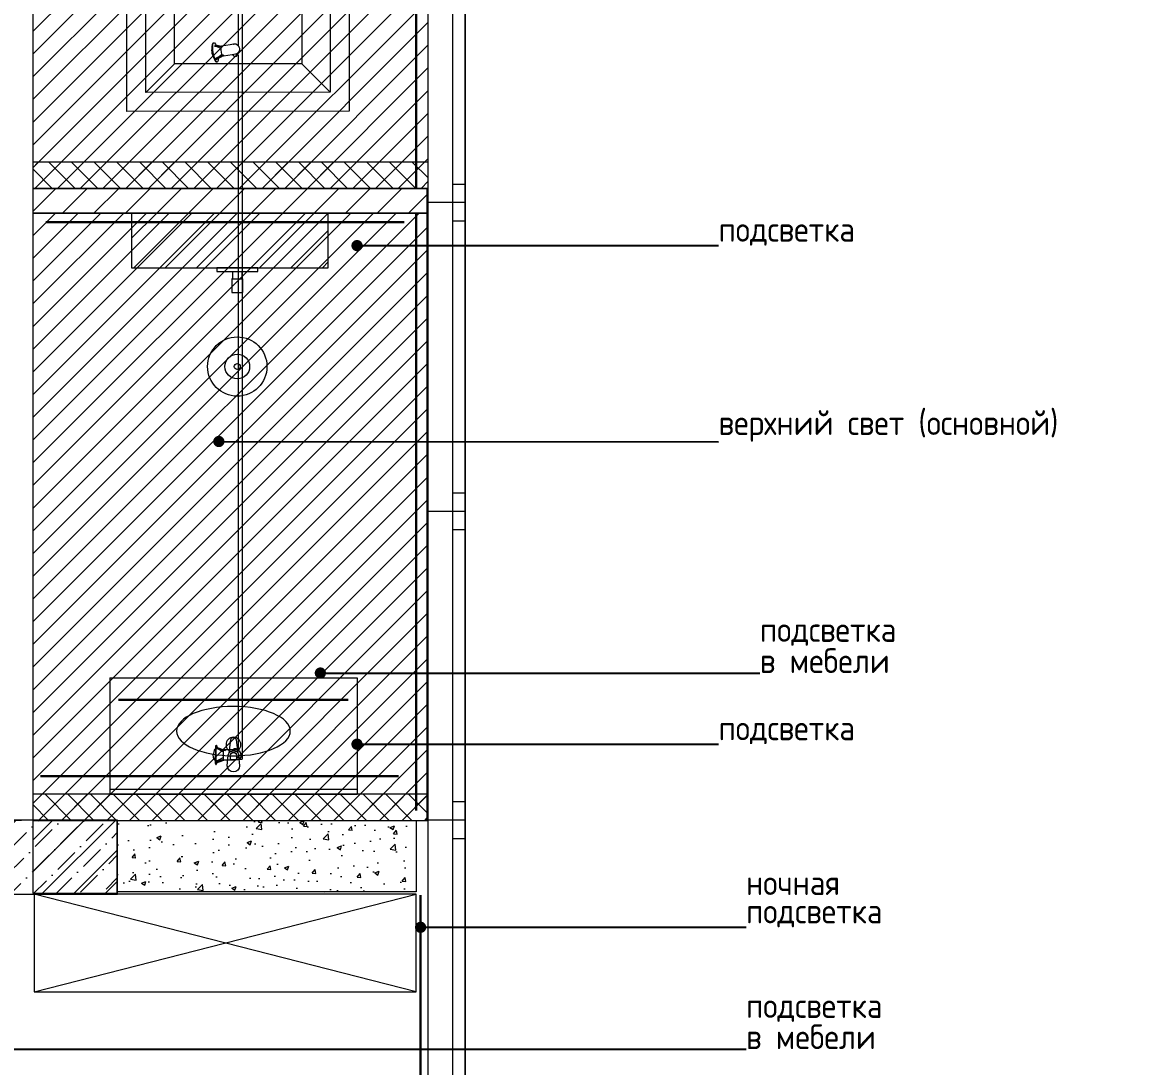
# Model space of a CAD drawing. Header units: millimetres. Extents: x 2336463 to 2579121, y 595385 to 778077.
# Drawn here: x 2382092 to 2386641, y 693313 to 697540 of the extents above; entities that cross this region are included whole.
import ezdxf

# ---------------------------------------------------------------- set-up
doc = ezdxf.new("R2010")
doc.units = ezdxf.units.MM
doc.header["$MEASUREMENT"] = 0
doc.linetypes.add('короткая штриховая', pattern=[141.111111, 70.555556, -70.555556])
for name, color, linetype in [('+возводимые стены', 7, 'Continuous'), ('Интерьер - Мебель', 7, 'Continuous'), ('сит план', 7, 'Continuous')]:
    doc.layers.add(name, color=color, linetype=linetype)
for name, color, linetype, lineweight in [('+возводимые стены_Ном._пера__1', 7, 'Continuous', 13), ('+возводимые стены_Ном._пера__101', 252, 'Continuous', 5), ('+потолки_Ном._пера__1', 7, 'Continuous', 13), ('1 Планировка_Ном._пера__1', 7, 'Continuous', 13), ('MEP - Электрооборудование.ЭО_Ном._пера__1', 7, 'Continuous', 13), ('MEP - Электрооборудование.ЭО_Ном._пера__101', 252, 'Continuous', 5), ('MEP - Электрооборудование.ЭО_Ном._пера__5', 5, 'Continuous', 13), ('Интерьер - Мебель_Ном._пера__1', 7, 'Continuous', 13), ('Конструктив - Стены Несущие_Ном._пера__1', 7, 'Continuous', 13), ('Окна ARCHICAD_Ном._пера__1', 7, 'Continuous', 13), ('сит план_Ном._пера__1', 7, 'Continuous', 13)]:
    doc.layers.add(name, color=color, linetype=linetype, lineweight=lineweight)
for name, color, linetype, lineweight, true_color in [('+возводимые стены_Ном._пера__169', 7, 'Continuous', 5, 0x68b353), ('+возводимые стены_Ном._пера__242', 7, 'Continuous', 13, 0x1b55b5), ('+возводимые стены_Ном._пера__9', 7, 'Continuous', 15, 0x3dad99), ('+потолки_Ном._пера__104', 7, 'Continuous', 5, 0x96e196), ('MEP - Электрооборудование.ЭО_Ном._пера__24', 7, 'Continuous', 30, 0x029e21), ('MEP - Электрооборудование.ЭО_Ном._пера__35', 7, 'Continuous', 30, 0x2731ed), ('MEP - Электрооборудование.ЭО_Ном._пера__4', 7, 'Continuous', 15, 0x029e21), ('MEP - Электрооборудование.ЭО_Ном._пера__55', 7, 'Continuous', 30, 0xff0909), ('MEP - Электрооборудование.ЭО_Ном._пера__58', 7, 'Continuous', 5, 0xdf0000), ('Конструктив - Стены Несущие_Ном._пера__162', 7, 'Continuous', 5, 0xaaaaaa)]:
    doc.layers.add(name, color=color, linetype=linetype, lineweight=lineweight, true_color=true_color)
doc.styles.add('СГЕНЕРИР_СТИЛЬ_3', font='isocp.shx')
doc.linetypes.add('Сварной шов', pattern='A,0,[2,Р”РёР·Р°Р№РЅ РїСЂРѕРµРєС‚ СЂР°Р±РѕС‡РёР№1.Shx,S=0.079365,R=0,X=0,Y=0],-17,0', length=17)
doc.dimstyles.new('СГЕНЕРИР_СТИЛЬ__11', dxfattribs={"dimtxt": 0.18, "dimasz": 91.2, "dimexe": 0.18, "dimexo": 0.0625, "dimgap": 0, "dimtad": 0, "dimtih": 1, "dimtoh": 1, "dimdec": 4, "dimzin": 0, "dimdsep": 46, "dimcen": 0.09, "dimadec": 0, "dimazin": 0, "dimtfac": 1, "dimtdec": 4, "dimtmove": 0, "dimatfit": 3, "dimldrblk": 'ARROWHEAD_11', "dimfxl": 0, "dimtolj": 1, "dimtzin": 0, "dimarcsym": 0})
pattern_1 = [(45, (2086872.015, 585813.69), (-63.639609, 63.639609), [])]
pattern_2 = [(45, (2086872.015, 585813.686), (-45.961939, 45.961939), []), (135, (2086872.015, 585813.686), (45.961939, 45.961939), [])]
pattern_3 = [(45, (2086872.015, 585813.686), (-45.961939, 45.961939), [])]

# ---------------------------------------------------------------- blocks, each defined once
blk = doc.blocks.new('Перекрытие_247', base_point=(2382140.1, 693616.3))
at = {"layer": 'Интерьер - Мебель_Ном._пера__1', "color": 7, "linetype": 'Continuous', "lineweight": 13, "flags": 128}
blk.add_lwpolyline([(2382140.1, 693616.3), (2383685.4, 693616.3), (2383685.4, 694010.7), (2382140.1, 694010.7)], close=True, dxfattribs=at)
blk = doc.blocks.new('Окно 25_16')
at = {"layer": 'Окна ARCHICAD_Ном._пера__1', "color": 7, "linetype": 'Continuous', "lineweight": 13}
for p, q in [((-667.3, 100), (667.3, 100)), ((-667.3, 0), (-667.3, 100)), ((667.3, 0), (667.3, 100)), ((-667.3, 0), (-592.3, 0)), ((-667.3, -50), (-667.3, 0)), ((-667.3, -50), (-667.3, 0)), ((-592.3, 0), (-592.3, -50)), ((-592.3, 0), (592.3, 0)), ((592.3, -50), (592.3, 0)), ((592.3, 0), (667.3, 0)), ((667.3, -50), (667.3, 0)), ((667.3, -50), (667.3, 0)), ((-667.3, -50), (667.3, -50)), ((-592.3, -50), (-667.3, -50)), ((592.3, -50), (-592.3, -50)), ((667.3, -50), (592.3, -50))]:
    blk.add_line(p, q, dxfattribs=at)
blk = doc.blocks.new('Окно 25_10')
at = {"layer": 'Окна ARCHICAD_Ном._пера__1', "color": 7, "linetype": 'Continuous', "lineweight": 13}
for p, q in [((-625, 100), (625, 100)), ((-625, 0), (-625, 100)), ((625, 0), (625, 100)), ((-625, 0), (-550, 0)), ((-625, -50), (-625, 0)), ((-625, -50), (-625, 0)), ((-550, 0), (-550, -50)), ((-550, 0), (550, 0)), ((550, -50), (550, 0)), ((550, 0), (625, 0)), ((625, -50), (625, 0)), ((625, -50), (625, 0)), ((-625, -50), (625, -50)), ((-550, -50), (-625, -50)), ((550, -50), (-550, -50)), ((625, -50), (550, -50))]:
    blk.add_line(p, q, dxfattribs=at)
blk = doc.blocks.new('Стена_1145', base_point=(2383883.6, 692966.8))
at = {"layer": 'Окна ARCHICAD_Ном._пера__1', "color": 7, "linetype": 'Continuous', "lineweight": 13, "zscale": 1000, "rotation": 89.99891644592846}
for name, p in [('Окно 25_10', (2383833.7, 697435.7)), ('Окно 25_10', (2383833.7, 696185.7)), ('Окно 25_10', (2383833.7, 694935.7)), ('Окно 25_16', (2383833.7, 693643.5))]:
    blk.add_blockref(name, p, dxfattribs=at)
blk = doc.blocks.new('Стена_1163', base_point=(2382133.6, 696868.4))
at = {"layer": '+возводимые стены_Ном._пера__169', "linetype": 'Continuous', "lineweight": 5, "true_color": 0x68b353}
h = blk.add_hatch(dxfattribs=at)
h.set_pattern_fill('Блоки_Бетонные_Эффективные', color=85, style=0, pattern_type=2)
h.set_pattern_definition(pattern_1)
h.paths.add_polyline_path([(2382133.6, 696768.4), (2383730, 696768.3), (2383730, 696868.3), (2382133.6, 696868.4)])
at = {"layer": '+возводимые стены_Ном._пера__101', "color": 252, "linetype": 'Continuous', "lineweight": 5, "flags": 128}
for points in [[(2383730, 696868.3), (2382133.6, 696868.4)], [(2382133.6, 696868.4), (2382133.6, 696768.4)], [(2383730, 696768.3), (2383730, 696868.3)], [(2382133.6, 696768.4), (2383730, 696768.3)]]:
    blk.add_lwpolyline(points, dxfattribs=at)
blk = doc.blocks.new('Стена_1168', base_point=(2382475.4, 694310))
at = {"layer": '+возводимые стены_Ном._пера__169', "linetype": 'Continuous', "lineweight": 5, "true_color": 0x68b353}
h = blk.add_hatch(dxfattribs=at)
h.set_pattern_fill('Блоки_Бетонные_Эффективные', color=85, style=0, pattern_type=2)
h.set_pattern_definition(pattern_1)
h.paths.add_polyline_path([(2382475.4, 694310), (2382133.7, 694310), (2382133.7, 694015), (2382475.4, 694015)])
at = {"layer": '+возводимые стены_Ном._пера__101', "color": 252, "linetype": 'Continuous', "lineweight": 5, "flags": 128}
for points in [[(2382475.4, 694310), (2382133.7, 694310)], [(2382133.7, 694310), (2382133.7, 694015)], [(2382475.4, 694015), (2382475.4, 694310)], [(2382133.7, 694015), (2382475.4, 694015)]]:
    blk.add_lwpolyline(points, dxfattribs=at)
blk = doc.blocks.new('Ванна Отдельностоящая 25')
at = {"layer": '1 Планировка_Ном._пера__1', "color": 7, "linetype": 'Continuous', "lineweight": 13}
for p, q in [((1623, 823), (77, 823)), ((77, 823), (77, 77)), ((77, 823), (192.5, 707.5)), ((1623, 823), (1507.5, 707.5)), ((1623, 77), (1623, 823)), ((1507.5, 707.5), (192.5, 707.5)), ((192.5, 707.5), (192.5, 192.5)), ((1507.5, 192.5), (1507.5, 707.5)), ((77, 77), (192.5, 192.5)), ((192.5, 192.5), (1507.5, 192.5)), ((1623, 77), (1507.5, 192.5)), ((77, 77), (1623, 77))]:
    blk.add_line(p, q, dxfattribs=at)
at = {"layer": '1 Планировка_Ном._пера__1', "color": 7, "linetype": 'Continuous', "lineweight": 13, "flags": 128}
blk.add_lwpolyline([(0, 0), (1700, 0), (1700, 900), (0, 900)], close=True, dxfattribs=at)
at = {"layer": '1 Планировка_Ном._пера__1', "color": 7, "linetype": 'Continuous', "lineweight": 13}
blk.add_circle((850, 252.5), 25, dxfattribs=at)
blk = doc.blocks.new('Панель с Несколькими Умывальниками 25_2')
at = {"layer": 'Интерьер - Мебель_Ном._пера__1', "color": 7, "linetype": 'Continuous', "lineweight": 13}
for p, q in [((-500, 0), (500, 0)), ((-500, -470), (-500, 0)), ((500, -470), (500, 0)), ((-500, -20), (500, -20)), ((-13.6, -154.8), (-13.6, -139.9)), ((-13.6, -139.9), (13.6, -139.9)), ((13.6, -139.9), (13.6, -154.8)), ((-500, -470), (500, -470))]:
    blk.add_line(p, q, dxfattribs=at)
at = {"layer": 'Интерьер - Мебель_Ном._пера__1', "color": 7, "linetype": 'Continuous', "lineweight": 13, "flags": 128}
blk.add_lwpolyline([(-25, -115), (-21, -157, 0.12102), (-17.7, -166.5), (-11.1, -219.4, 0.882566), (11.1, -219.4), (17.7, -166.5, 0.12102), (21, -157), (25, -115, 1)], format="xyb", close=True, dxfattribs=at)
at = {"layer": 'Интерьер - Мебель_Ном._пера__1', "color": 7, "linetype": 'Continuous', "lineweight": 13}
blk.add_circle((0, -199.8), 30, dxfattribs=at)
for centre, radius, start, end in [((0, -155.1), 21.1, 212.771, 327.229), ((0, -154.8), 13.6, 180, 0)]:
    blk.add_arc(centre, radius, start, end, dxfattribs=at)
blk.add_ellipse((0, -255), major_axis=(230, 0), ratio=0.434783, dxfattribs=at)
blk = doc.blocks.new('ARROWHEAD_11')
at = {"color": 0, "linetype": 'Continuous', "lineweight": 0}
blk.add_line((0, 0), (-1, 0), dxfattribs=at)
at = {"color": 0, "linetype": 'Continuous', "lineweight": 0, "const_width": 0.25, "flags": 128}
blk.add_lwpolyline([(-0.125, 0, 1), (0.125, 0, 1)], format="xyb", close=True, dxfattribs=at)
blk = doc.blocks.new('Душевой Гарнитур 25_2')
at = {"layer": '1 Планировка_Ном._пера__1', "color": 7, "linetype": 'Continuous', "lineweight": 13}
for p, q in [((-20, -15), (20, -15)), ((-20, -45), (20, -45))]:
    blk.add_line(p, q, dxfattribs=at)
at = {"layer": '1 Планировка_Ном._пера__1', "color": 7, "linetype": 'Continuous', "lineweight": 13, "flags": 128}
blk.add_lwpolyline([(-83, 0), (-83, -15), (-20, -15), (-20, -45), (-22, -45), (-22, -100), (22, -100), (22, -45), (20, -45), (20, -15), (83, -15), (83, 0)], close=True, dxfattribs=at)
at = {"layer": '1 Планировка_Ном._пера__1', "color": 7, "linetype": 'Continuous', "lineweight": 13}
for radius in [120, 50, 12]:
    blk.add_circle((0, -400), radius, dxfattribs=at)
blk = doc.blocks.new('Набор Источников Света Настенный 25_2')
at = {"layer": 'MEP - Электрооборудование.ЭО_Ном._пера__58', "color": 12, "linetype": 'Continuous', "lineweight": 5, "true_color": 0xdf0000}
for p, q in [((7100, 0), (-7100, 0)), ((-7103.2, -16.7), (-7104.6, -24.7)), ((-7104.6, -24.7), (-7104.4, -38.7)), ((-7104.4, -38.7), (-7103.8, -74.5)), ((-7098.8, -9.8), (-7103.2, -16.7)), ((-7100, -8), (-7100, 0)), ((-7100, -11.1), (-7100, -8)), ((-7100, -11.7), (-7100, -11.1)), ((-7092.1, -5.2), (-7098.8, -9.8)), ((-7084.2, -3.5), (-7092.1, -5.2)), ((-7084.2, -3.5), (-7076.4, -4.9)), ((-7076.2, -5), (-7076.4, -4.9)), ((-7076.2, -5), (-7069.4, -9.5)), ((-7069.4, -9.5), (-7064.8, -16.2)), ((-7064.8, -16.2), (-7063.1, -24.2)), ((-7064, -20), (-7061.6, -20)), ((-7063.1, -20.7), (-7063.7, -21.5)), ((-4248.4, -16), (-7063.6, -16)), ((-7063.6, -20), (-7063.6, -16)), ((-7061.6, -20), (-7063.1, -20.7)), ((-7063.1, -24.2), (-7062.9, -38.2)), ((-7062.9, -35.4), (-7062.9, -35.5)), ((-7062.9, -35.5), (-7061.3, -36)), ((-7062.9, -36), (-7061.3, -36)), ((-7062.9, -38.2), (-7062.3, -74)), ((-7060, -20.5), (-7061.6, -20)), ((-7061.3, -36), (-7059.7, -35.3)), ((-7058.6, -22.2), (-7060, -20.5)), ((-7059.7, -35.3), (-7058.4, -33.5)), ((-7057.7, -24.7), (-7058.6, -22.2)), ((-7058.4, -33.5), (-7057.6, -30.8)), ((-7057.3, -27.7), (-7057.7, -24.7)), ((-7057.6, -30.8), (-7057.3, -27.7)), ((-4254.8, -28.9), (-4254.6, -25.8)), ((-4254.2, -31.9), (-4254.8, -28.9)), ((-4249, -40.5), (-4254.7, -75)), ((-4254.6, -25.8), (-4253.8, -23)), ((-4253, -34.3), (-4254.2, -31.9)), ((-4253.8, -23), (-4252.4, -21)), ((-4251.4, -35.7), (-4253, -34.3)), ((-4252.4, -21), (-4250.7, -20.1)), ((-4249.7, -35.9), (-4251.4, -35.7)), ((-4250.7, -20.1), (-4248.9, -20.3)), ((-4250.7, -20.1), (-4247.6, -20.1)), ((-4248.1, -35.1), (-4249.7, -35.9)), ((-4249.7, -35.9), (-4248.3, -35.9)), ((-4246.8, -27.1), (-4249, -40.5)), ((-4248.9, -20.3), (-4247.3, -21.7)), ((-4248.4, -20.1), (-4248.4, -16)), ((-4247.3, -21.7), (-4246.2, -24.1)), ((-4244, -19.7), (-4246.8, -27.1)), ((-4246.2, -24.1), (-4246, -25)), ((-4238.5, -14), (-4244, -19.7)), ((-4231.2, -11), (-4238.5, -14)), ((-4230, -10.5), (-4231.2, -11)), ((-4227.8, -10.3), (-4230, -10.5)), ((-4225, -10.5), (-4227.8, -10.3)), ((-4221.9, -11), (-4225, -10.5)), ((-4219, -11.7), (-4221.9, -11)), ((-4216.8, -12.5), (-4219, -11.7)), ((-4215.6, -13.4), (-4216.8, -12.5)), ((-4215.6, -13.4), (-4209.7, -18.5)), ((-1450.7, -16), (-4212.6, -16)), ((-4209.7, -18.5), (-4206.4, -25.5)), ((-4206.1, -35.3), (-4208.3, -48.7)), ((-4206.4, -25.5), (-4206.1, -33.4)), ((-4206.1, -35.3), (-4206.1, -33.4)), ((-7114.4, -103.9), (-7103.8, -73.2)), ((-7101.3, -74.9), (-7110.4, -103.9)), ((-7100.9, -74.9), (-7109.9, -103.8)), ((-7103.8, -74.5), (-7103.8, -74.6)), ((-7103.8, -74.6), (-7103.4, -74.8)), ((-7103.4, -74.8), (-7099.9, -75)), ((-7096.3, -80.9), (-7102.5, -92.2)), ((-7099.9, -75), (-7093.8, -75)), ((-7095.7, -75), (-7096.3, -80.9)), ((-7093.8, -75), (-7086.1, -75)), ((-7086.1, -75), (-7077.9, -74.8)), ((-7077.9, -74.8), (-7070.5, -74.6)), ((-7070.5, -74.6), (-7065.7, -74.4)), ((-7070.4, -74.6), (-7069.6, -80.5)), ((-7069.6, -80.5), (-7063, -91.7)), ((-7065.9, -74.4), (-7055.7, -103.9)), ((-7051.7, -103.9), (-7065.8, -66.5)), ((-7051.2, -103.8), (-7065.1, -67)), ((-7062.5, -74.1), (-7062.3, -74.1)), ((-7062.3, -74), (-7062.3, -74.1)), ((-4268.9, -107.5), (-4250.3, -72.1)), ((-4268.3, -107.8), (-4249.6, -71.9)), ((-4250.6, -79.5), (-4264.5, -107.8)), ((-4248.4, -82.6), (-4256.5, -92.2)), ((-4254.7, -75), (-4254.7, -75.1)), ((-4254.7, -75.1), (-4254.6, -76.9)), ((-4254.6, -76.9), (-4253.4, -77.8)), ((-4250.8, -79.4), (-4245.8, -81.4)), ((-4247.8, -80.6), (-4248.4, -82.6)), ((-4245.8, -81.4), (-4238.3, -83.2)), ((-4238.3, -83.2), (-4230.2, -84.5)), ((-4230.2, -84.5), (-4222.7, -84.9)), ((-4222.7, -84.9), (-4217, -84.5)), ((-4222.1, -84.9), (-4222.2, -87.9)), ((-4222.2, -86.8), (-4217.8, -98.2)), ((-4217, -84.5), (-4214, -83.2)), ((-4216.7, -84.3), (-4212.9, -107.5)), ((-4216.2, -84.1), (-4212.3, -107.8)), ((-4208.3, -48.7), (-4214, -83.2)), ((-4214, -83.2), (-4214, -83.2)), ((-4208.6, -107.8), (-4213.7, -81.4)), ((-7116.9, -103.8), (-7122.1, -104.3)), ((-7122.1, -104.3), (-7121.3, -104.7)), ((-7122.1, -106.3), (-7122.1, -104.3)), ((-7122.1, -106.3), (-7121.3, -106.7)), ((-7121.3, -104.7), (-7114.7, -105)), ((-7121.3, -106.7), (-7114.6, -107)), ((-7114.3, -103.7), (-7116.9, -103.8)), ((-7114.7, -105), (-7103.1, -105.1)), ((-7114.6, -107), (-7103.1, -107.1)), ((-7110.4, -103.9), (-7114.4, -103.9)), ((-7109.9, -103.8), (-7110.4, -103.9)), ((-7106.8, -103.4), (-7109.8, -103.5)), ((-7106, -96.7), (-7107, -100.4)), ((-7107, -100.4), (-7106.7, -104.1)), ((-7102.5, -92.2), (-7106, -96.7)), ((-7105.9, -107.1), (-7105.6, -108.2)), ((-7105.6, -108.2), (-7103.3, -111.5)), ((-7103.3, -111.5), (-7100, -113.8)), ((-7103.1, -105.1), (-7088.4, -105)), ((-7103.1, -107.1), (-7088.4, -107)), ((-7100, -113.8), (-7099.6, -114)), ((-7099.6, -114), (-7082.4, -116.3)), ((-7088.4, -105), (-7072.8, -104.7)), ((-7088.4, -107), (-7072.8, -106.7)), ((-7064.8, -113.4), (-7082.4, -116.3)), ((-7072.8, -104.7), (-7058.7, -104.3)), ((-7072.8, -106.7), (-7058.7, -106.3)), ((-7061.6, -111), (-7064.8, -113.4)), ((-7063, -91.7), (-7059.4, -96.1)), ((-7059.4, -107.6), (-7061.6, -111)), ((-7059.4, -96.1), (-7058.3, -99.8)), ((-7059.1, -106.3), (-7059.4, -107.6)), ((-7058.7, -104.3), (-7048.2, -103.8)), ((-7058.7, -106.3), (-7048.2, -105.8)), ((-7058.3, -99.8), (-7058.4, -103.5)), ((-7056.2, -102.6), (-7058.3, -102.6)), ((-7055.7, -103.9), (-7051.7, -103.9)), ((-7050.5, -102.6), (-7051.7, -102.6)), ((-7051.2, -103.8), (-7051.7, -103.9)), ((-7043.8, -102.9), (-7050.5, -102.6)), ((-7048.2, -103.8), (-7043, -103.3)), ((-7048.2, -105.8), (-7043, -105.3)), ((-7043, -103.3), (-7043.8, -102.9)), ((-7043, -105.3), (-7043, -103.3)), ((-4278.1, -101.7), (-4277.8, -99.7)), ((-4278.1, -101.7), (-4278, -105.2)), ((-4278, -105.2), (-4272, -109.4)), ((-4271.9, -97.3), (-4277.8, -99.7)), ((-4277.8, -99.7), (-4277.7, -103.3)), ((-4277.7, -103.3), (-4271.7, -107.5)), ((-4272, -109.4), (-4261.1, -113.6)), ((-4263.2, -96.7), (-4271.9, -97.3)), ((-4271.7, -107.5), (-4260.8, -111.7)), ((-4268.9, -107.5), (-4268.3, -107.8)), ((-4264.5, -107.8), (-4268.3, -107.8)), ((-4261.1, -113.6), (-4246.8, -117.2)), ((-4260.8, -111.7), (-4246.5, -115.3)), ((-4258.5, -114.3), (-4257.7, -115)), ((-4257.7, -115), (-4255.1, -116.9)), ((-4256.5, -92.2), (-4257.2, -92.8)), ((-4255.1, -116.9), (-4250.2, -118.8)), ((-4250.2, -118.8), (-4243.9, -120.3)), ((-4246.8, -117.2), (-4231.4, -119.6)), ((-4246.5, -115.3), (-4231.1, -117.7)), ((-4243.9, -120.3), (-4237, -121.4)), ((-4237, -121.4), (-4230.7, -121.8)), ((-4231.4, -119.6), (-4217.2, -120.4)), ((-4231.1, -117.7), (-4216.9, -118.5)), ((-4230.7, -121.8), (-4225.9, -121.4)), ((-4225.9, -121.4), (-4223.3, -120.3)), ((-4222.8, -120.1), (-4223.3, -120.3)), ((-4217.8, -98.2), (-4215, -102.8)), ((-4217.2, -120.4), (-4206.4, -119.6)), ((-4216.9, -118.5), (-4206, -117.7)), ((-4214.6, -108.7), (-4215.3, -112.3)), ((-4215, -102.8), (-4214.6, -106.5)), ((-4213.3, -104.8), (-4214.9, -104.2)), ((-4214.6, -108.7), (-4214.6, -106.5)), ((-4212.9, -107.5), (-4212.3, -107.8)), ((-4212.3, -107.8), (-4208.6, -107.8)), ((-4206.3, -107.5), (-4208.8, -106.5)), ((-4206.4, -119.6), (-4200.5, -117.2)), ((-4200.3, -111.7), (-4206.3, -107.5)), ((-4206, -117.7), (-4200.2, -115.3)), ((-4200.5, -117.2), (-4200.2, -115.3)), ((-4200.2, -115.3), (-4200.3, -111.7))]:
    blk.add_line(p, q, dxfattribs=at)

msp = doc.modelspace()

# ---------------------------------------------------------------- hatches: boundary and pattern name
at = {"layer": '+возводимые стены_Ном._пера__242', "linetype": 'Continuous', "lineweight": 13, "true_color": 0x1b55b5}
h = msp.add_hatch(dxfattribs=at)
h.set_pattern_fill('Блоки_Бетонные_Эффективные', color=152, style=0, pattern_type=2)
h.set_pattern_definition(pattern_1)
h.paths.add_polyline_path([(2382533.9, 696547.1), (2383329.8, 696547.1), (2383329.8, 696768.4), (2382533.9, 696768.4)])
at = {"layer": '+возводимые стены_Ном._пера__9', "linetype": 'Continuous', "lineweight": 15, "true_color": 0x3dad99}
h = msp.add_hatch(dxfattribs=at)
h.set_pattern_fill('Блоки_Бетонные', color=135, style=0, pattern_type=2)
h.set_pattern_definition(pattern_2)
h.paths.add_polyline_path([(2382133.6, 696868.4), (2383733.6, 696868.4), (2383733.6, 696974.4), (2382133.6, 696974.4)])
h = msp.add_hatch(dxfattribs=at)
h.set_pattern_fill('Блоки_Бетонные', color=135, style=0, pattern_type=2)
h.set_pattern_definition(pattern_2)
h.paths.add_polyline_path([(2382133.7, 694310), (2383733.7, 694310), (2383733.7, 694416), (2382133.7, 694416)])
at = {"layer": '+потолки_Ном._пера__104', "linetype": 'Continuous', "lineweight": 5, "true_color": 0x96e196}
h = msp.add_hatch(dxfattribs=at)
h.set_pattern_fill('Линии_Наклонные__Шаг_1_5_', color=81, style=0, pattern_type=2)
h.set_pattern_definition(pattern_3)
h.paths.add_polyline_path([(2382133.6, 696868.4), (2383733.8, 696868.4), (2383733.8, 699259.1), (2382133.6, 699259.1)])
h = msp.add_hatch(dxfattribs=at)
h.set_pattern_fill('Линии_Наклонные__Шаг_1_5_', color=81, style=0, pattern_type=2)
h.set_pattern_definition(pattern_3)
h.paths.add_polyline_path([(2382133.7, 694310), (2383730, 694310), (2383730, 696768.3), (2382133.7, 696768.3)])
at = {"layer": 'Конструктив - Стены Несущие_Ном._пера__162', "linetype": 'Continuous', "lineweight": 5, "true_color": 0xaaaaaa}
h = msp.add_hatch(dxfattribs=at)
h.set_pattern_fill('Бетон_01', color=253, style=0, pattern_type=2)
h.set_pattern_definition([(45, (2086872.01, 585813.69), (-91.92388, 91.92388), [97.499996, -32.5, 0, -32.5]), (45, (2086883.5, 585917.1), (-91.92388, 91.92388), [97.499996, -32.5, 0, -32.5])])
h.paths.add_polyline_path([(2382477.2, 694310.7), (2380095.1, 694310.7), (2380095.1, 694010.7), (2382477.2, 694010.7)])
at = {"layer": 'сит план_Ном._пера__1', "linetype": 'Continuous', "lineweight": 13}
h = msp.add_hatch(dxfattribs=at)
h.set_pattern_fill('AR_CONC', style=0, pattern_type=2)
h.set_pattern_definition([(50, (2086872.01, 585813.69), (-182.18467, 15.939086), [19.05, -209.55]), (355, (2086872.01, 585813.69), (-35.24342, 191.05685), [15.24, -167.64058]), (100.451445, (2086887.2, 585812.36), (146.94125, 175.11775), [16.19001, -178.09024]), (46.1842, (2086872.01, 585864.49), (-271.07904, 42.04233), [28.575, -314.325]), (96.63556, (2086894.6, 585860.98), (237.40413, 247.42612), [24.28502, -267.1356]), (351.18415, (2086872.01, 585864.49), (237.40413, 247.42612), [22.85997, -251.45973]), (21, (2086897.41, 585851.79), (-151.61439, 102.2652), [19.05, -209.55]), (326, (2086897.41, 585851.79), (61.80203, 184.18797), [15.24, -167.64]), (71.451445, (2086910.05, 585843.26), (213.41642, 81.92277), [16.19001, -178.08994]), (37.5, (2086872.015, 585813.686), (3.088603, 84.555039), [0, -165.608, 0, -170.18, 0, -168.275]), (7.5, (2086872.015, 585813.69), (66.819663, 100.180575), [0, -97.028, 0, -161.798, 0, -64.135]), (327.5, (2086815.37, 585813.686), (-135.590595, 5.728744), [0, -63.5, 0, -198.12, 0, -262.89]), (317.5, (2086789.97, 585813.69), (148.12918, 25.42649), [0, -82.55, 0, -131.572, 0, -186.69])])
h.paths.add_polyline_path([(2383685.4, 694020), (2382475.4, 694020), (2382475.4, 694310), (2383685.4, 694310)])

# ---------------------------------------------------------------- linework, layer by layer
at = {"layer": '+возводимые стены_Ном._пера__1', "color": 7, "linetype": 'Continuous', "lineweight": 13, "flags": 128}
for points in [[(2382133.6, 696868.4), (2383733.6, 696868.4), (2383733.6, 696974.4), (2382133.6, 696974.4)], [(2382533.9, 696547.1), (2383329.8, 696547.1), (2383329.8, 696768.4), (2382533.9, 696768.4)], [(2382133.7, 694310), (2383733.7, 694310), (2383733.7, 694416), (2382133.7, 694416)]]:
    msp.add_lwpolyline(points, close=True, dxfattribs=at)
at = {"layer": '+потолки_Ном._пера__1', "color": 7, "linetype": 'Continuous', "lineweight": 13, "flags": 128}
for points in [[(2382133.6, 696868.4), (2383733.8, 696868.4), (2383733.8, 699259.1), (2382133.6, 699259.1)], [(2382133.7, 694310), (2383730, 694310), (2383730, 696768.3), (2382133.7, 696768.3)]]:
    msp.add_lwpolyline(points, close=True, dxfattribs=at)
at = {"layer": '1 Планировка_Ном._пера__1', "color": 7, "linetype": 'Continuous', "lineweight": 13}
for p, q in [((2383733.6, 695648.1), (2383733.6, 695668.1)), ((2382133.7, 694310), (2382183.7, 694310)), ((2383685.4, 693616.3), (2382140.1, 694010.7)), ((2382140.1, 693616.3), (2383685.4, 694010.7))]:
    msp.add_line(p, q, dxfattribs=at)
at = {"layer": 'MEP - Электрооборудование.ЭО_Ном._пера__1', "color": 7, "linetype": 'короткая штриховая', "lineweight": 13}
msp.add_line((2380888.1, 694310.7), (2382142.1, 694310.7), dxfattribs=at)
at = {"layer": 'MEP - Электрооборудование.ЭО_Ном._пера__24', "color": 104, "linetype": 'Сварной шов', "lineweight": 30, "true_color": 0x029e21}
msp.add_line((2382480.1, 694797.5), (2383410.6, 694797.5), dxfattribs=at)
at = {"layer": 'MEP - Электрооборудование.ЭО_Ном._пера__35', "color": 160, "linetype": 'Сварной шов', "lineweight": 30, "true_color": 0x2731ed}
for p, q in [((2383685.3, 696868.3), (2383685.3, 699259.1)), ((2383685.3, 694350.3), (2383685.3, 696768.3)), ((2383703.2, 692979.8), (2383703.2, 694006.6))]:
    msp.add_line(p, q, dxfattribs=at)
at = {"layer": 'MEP - Электрооборудование.ЭО_Ном._пера__55', "color": 1, "linetype": 'Сварной шов', "lineweight": 30, "true_color": 0xff0909}
for p, q in [((2382187.1, 696732.1), (2383636.2, 696732.1)), ((2382165, 694488.4), (2383614.1, 694488.4))]:
    msp.add_line(p, q, dxfattribs=at)
at = {"layer": 'Конструктив - Стены Несущие_Ном._пера__1', "color": 7, "linetype": 'Continuous', "lineweight": 13, "flags": 128}
msp.add_lwpolyline([(2382477.2, 694310.7), (2380095.1, 694310.7), (2380095.1, 694010.7), (2382477.2, 694010.7)], close=True, dxfattribs=at)
at = {"layer": 'сит план_Ном._пера__1', "color": 7, "linetype": 'Continuous', "lineweight": 13, "flags": 128}
msp.add_lwpolyline([(2383685.4, 694020), (2382475.4, 694020), (2382475.4, 694310), (2383685.4, 694310)], close=True, dxfattribs=at)

# ---------------------------------------------------------------- block references
at = {"layer": '+возводимые стены', "color": 252, "lineweight": 5}
for name, p in [('Стена_1163', (2382133.6, 696868.4)), ('Стена_1168', (2382475.4, 694310))]:
    msp.add_blockref(name, p, dxfattribs=at)
at = {"layer": '1 Планировка_Ном._пера__1', "color": 7, "linetype": 'Continuous', "lineweight": 13, "xscale": -1, "zscale": 1000, "rotation": 90.01187719590881}
msp.add_blockref('Ванна Отдельностоящая 25', (2383414.3, 698880.2), dxfattribs=at)
at = {"layer": '1 Планировка_Ном._пера__1', "color": 7, "linetype": 'Continuous', "lineweight": 13, "zscale": 1000}
msp.add_blockref('Душевой Гарнитур 25_2', (2382961.4, 696547.1), dxfattribs=at)
at = {"layer": 'MEP - Электрооборудование.ЭО_Ном._пера__58', "color": 12, "linetype": 'Continuous', "lineweight": 5, "true_color": 0xdf0000, "xscale": -1, "zscale": 1000, "rotation": 270}
msp.add_blockref('Набор Источников Света Настенный 25_2', (2382980.7, 701657.9), dxfattribs=at)
at = {"layer": 'Интерьер - Мебель', "color": 7, "linetype": 'Continuous', "lineweight": 13}
msp.add_blockref('Перекрытие_247', (2382140.1, 693616.3), dxfattribs=at)
at = {"layer": 'Интерьер - Мебель_Ном._пера__1', "color": 7, "linetype": 'Continuous', "lineweight": 13, "xscale": -1, "zscale": 1000, "rotation": 180}
msp.add_blockref('Панель с Несколькими Умывальниками 25_2', (2382945.9, 694416.3), dxfattribs=at)
at = {"layer": 'сит план', "color": 7, "lineweight": 13}
msp.add_blockref('Стена_1145', (2383883.6, 692966.8), dxfattribs=at)

# ---------------------------------------------------------------- texts
at = {"layer": 'MEP - Электрооборудование.ЭО_Ном._пера__1', "color": 7, "linetype": 'Continuous', "lineweight": 13, "char_height": 100, "attachment_point": 7, "style": 'СГЕНЕРИР_СТИЛЬ_3'}
for s, insert in [('\\A1;{\\pql;\\Fisocp.shx;подсветка}', (2384908.8, 696636.5)), ('\\A1;{\\pql;\\Fisocp.shx;верхний свет (основной)}', (2384908.8, 695842.8)), ('\\A1;{\\pql;\\Fisocp.shx;подсветка}', (2384908.8, 694618.2))]:
    msp.add_mtext(s, dxfattribs=dict(at, insert=insert))
at = {"layer": 'MEP - Электрооборудование.ЭО_Ном._пера__4', "color": 104, "linetype": 'Continuous', "lineweight": 15, "true_color": 0x029e21, "char_height": 100, "attachment_point": 7, "line_spacing_factor": 0.756492, "style": 'СГЕНЕРИР_СТИЛЬ_3'}
for insert in [(2385076.2, 694906.4), (2385020.1, 693384.1)]:
    msp.add_mtext('\\A1;{\\pql;\\Fisocp.shx;подсветка \\P\\pql;\\Fisocp.shx;в мебели}', dxfattribs=dict(at, insert=insert))
at = {"layer": 'MEP - Электрооборудование.ЭО_Ном._пера__5', "color": 5, "linetype": 'Continuous', "lineweight": 13, "insert": (2385020.1, 693877), "char_height": 100, "attachment_point": 7, "line_spacing_factor": 0.689398, "style": 'СГЕНЕРИР_СТИЛЬ_3'}
msp.add_mtext('\\A1;{\\pql;\\Fisocp.shx;ночная\\P\\pql;\\Fisocp.shx;подсветка}', dxfattribs=at)

# ---------------------------------------------------------------- leaders
at = {"layer": 'MEP - Электрооборудование.ЭО_Ном._пера__101', "color": 252, "linetype": 'Continuous', "lineweight": 5, "annotation_type": 0, "has_hookline": 1, "hookline_direction": 0}
for points, text_width in [([(2383445.9, 696636.5), (2384908.8, 696636.5)], 643.7), ([(2380844.5, 696293.8), (2381404.4, 696263.9)], 763.9), ([(2382886.7, 695843.7), (2384908.8, 695842.8)], 1731.8), ([(2383297.6, 694906.4), (2385076.2, 694906.4)], 649.6), ([(2383445.9, 694618.2), (2384908.8, 694618.2)], 643.7), ([(2383703.2, 693877), (2385020.1, 693877)], 643.7), ([(2375437.5, 693384.1), (2385020.1, 693384.1)], 649.6)]:
    msp.add_leader(points, dimstyle='СГЕНЕРИР_СТИЛЬ__11', dxfattribs=dict(at, text_width=text_width))

doc.saveas('drawing.dxf')
